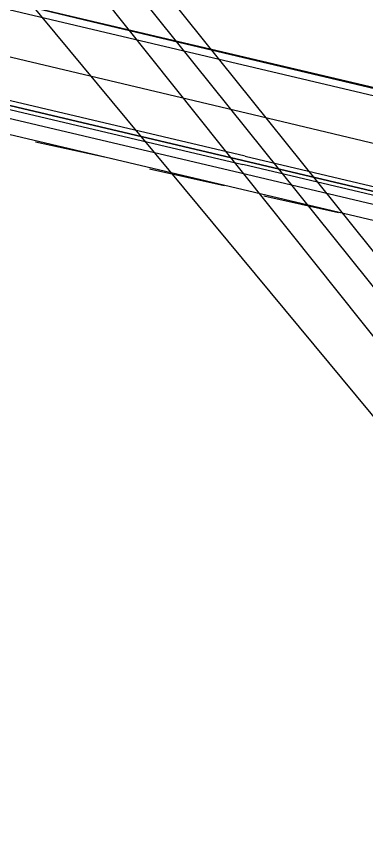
# Model space of a CAD drawing. Header units: feet. Extents: x -84 to 198, y -22 to 181.
# Drawn here: x 113.33 to 115.58, y 140.04 to 145.3 of the extents above; entities that cross this region are included whole.
import ezdxf

# ---------------------------------------------------------------- set-up
doc = ezdxf.new("R2010")
doc.units = ezdxf.units.FT
doc.layers.add('A-LINEA', color=7, linetype='CONTINUOUS')

msp = doc.modelspace()

# ---------------------------------------------------------------- linework, layer by layer
at = {"layer": 'A-LINEA'}
for p, q in [((140.7504, 112.4542), (100.776, 160.6287)), ((140.7504, 112.4542), (103.1232, 159.3849)), ((140.7504, 112.4542), (103.1232, 159.3849)), ((140.5969, 112.4055), (103.0856, 159.2112)), ((140.277, 112.3118), (103.3057, 158.7075)), ((103.4267, 147.7244), (117.0533, 144.5111)), ((116.7067, 144.5378), (108.12, 146.5644)), ((116.5333, 143.7778), (107.9467, 145.8044)), ((113.4533, 144.4978), (113.9467, 144.3911)), ((114.1867, 144.3244), (114.6667, 144.2178)), ((114.7733, 144.2978), (116.4, 143.9111)), ((114.92, 144.1511), (115.4, 144.0444))]:
    msp.add_line(p, q, dxfattribs=at)
for points in [[(103.1067, 159.3911), (103.0667, 159.2178), (102.5733, 157.1111), (102.8667, 156.9378), (100.9867, 148.9911), (103.5867, 148.3778), (103.4267, 147.7244), (111.4267, 145.8444), (113.8133, 145.2711), (117.8667, 144.3111), (114.9067, 131.8311), (119.4533, 130.7511), (119.2933, 130.0978), (122, 129.4578), (128.0267, 128.0444), (124.1867, 111.8044), (124.44, 111.7378), (125.7867, 111.4178), (129.48, 110.5511), (135.96, 109.0178), (135.88, 108.6844), (141.96, 107.2578)], [(103.1067, 159.3911), (103.0667, 159.2178), (102.5733, 157.1111), (102.8667, 156.9378), (100.9867, 148.9911), (103.5867, 148.3778), (103.4267, 147.7244), (111.4267, 145.8444), (113.8133, 145.2711), (117.8667, 144.3111), (114.9067, 131.8311), (119.4533, 130.7511), (119.2933, 130.0978), (122, 129.4578), (128.0267, 128.0444), (124.1867, 111.8044), (124.44, 111.7378), (125.7867, 111.4178), (129.48, 110.5511), (135.96, 109.0178), (135.88, 108.6844), (141.96, 107.2578)], [(116.64, 144.2444), (114.8533, 144.6711), (112.5467, 145.2178)], [(114.8, 144.4044), (112.4267, 144.9644), (112.4133, 144.9644), (112.4133, 144.9511), (112.4133, 144.9378), (114.7867, 144.3778), (112.4133, 144.9378), (112.4133, 144.9244), (112.4133, 144.9111), (114.7867, 144.3511)], [(112.4667, 144.8711), (112.4667, 144.8711), (112.4533, 144.8444), (114.7733, 144.2978)], [(114.8, 144.4044), (116.4933, 144.0044), (116.4933, 143.9911), (116.4933, 143.9778), (116.48, 143.9778), (114.7867, 144.3778), (116.48, 143.9778), (116.4933, 143.9778), (116.48, 143.9644), (116.48, 143.9511), (114.7867, 144.3511)]]:
    msp.add_lwpolyline(points, dxfattribs=at)

doc.saveas('drawing.dxf')
